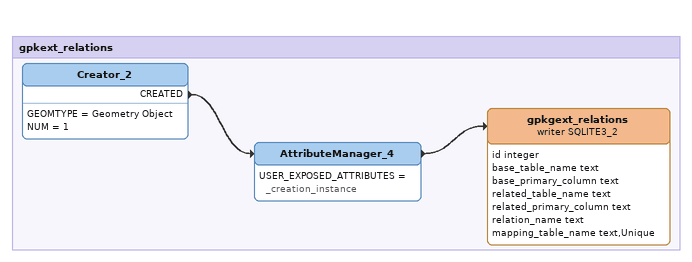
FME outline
Bookmark: gpkext_relations
Creator_2
    GEOMTYPE = Geometry Object
    NUM = 1
    CREATED -> AttributeManager_4
AttributeManager_4
    USER_EXPOSED_ATTRIBUTES = _creation_instance
    -> gpkgext_relations (writer SQLITE3_2)
gpkgext_relations (writer SQLITE3_2)
    attributes: id integer, base_table_name text, base_primary_column text, related_table_name text, related_primary_column text, relation_name text, mapping_table_name text,Unique
